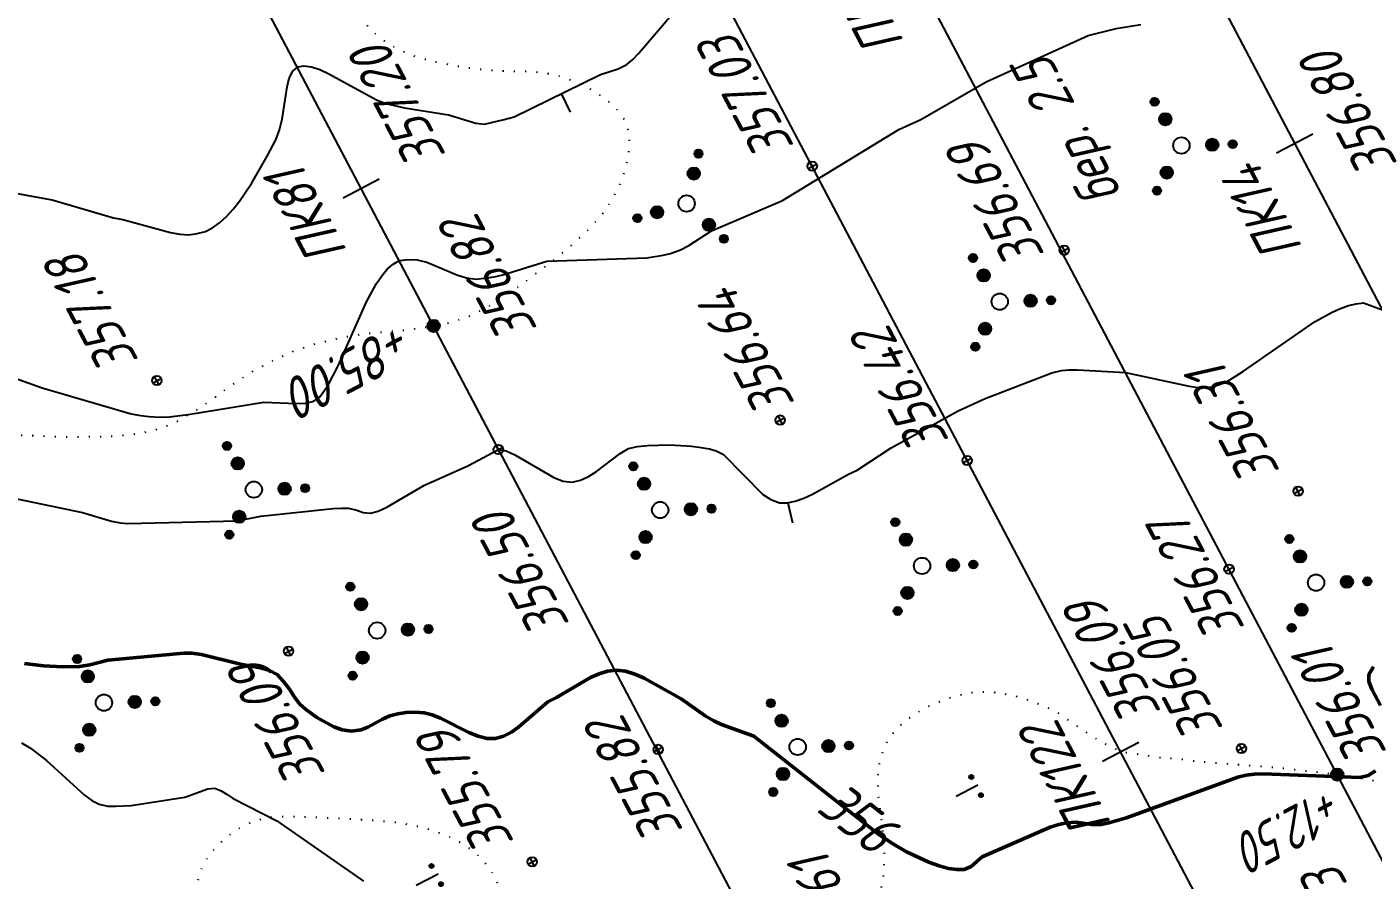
# Model space of a CAD drawing. Extents: x 1518325 to 1519424, y 2186901 to 2188655.
# Drawn here: x 1519144.7 to 1519275.9, y 2187022.8 to 2187105.9 of the extents above; entities that cross this region are included whole.
import ezdxf
from ezdxf.enums import TextEntityAlignment as Align

# ---------------------------------------------------------------- set-up
doc = ezdxf.new("R2010")
doc.units = 0
doc.linetypes.add('ИИDot', pattern=[1, 0, -1])
for name, color, linetype, lineweight in [('ИИ_КОНТУР_025', 7, 'ИИDot', 25), ('ИИ_ОТМЕТКА_025', 7, 'Continuous', 25), ('ИИ_ПИКЕТАЖ_025', 7, 'Continuous', 25), ('ИИ_РАЗМЕР_025', 7, 'Continuous', 25), ('ИИ_РЕЛЬЕФ_025', 34, 'Continuous', 25), ('ИИ_РЕЛЬЕФ_050', 34, 'Continuous', 50), ('ИИ_ТЕКСТ_025', 7, 'Continuous', 25), ('ИИ_ТРАССА_АД_025', 1, 'Continuous', 25), ('ИИ_ТРАССА_ЛЭП_025', 7, 'Continuous', 25), ('ИИ_ТРАССА_ТРУБ_025', 7, 'Continuous', 25), ('ИИ_УГОДЬЯ_025', 7, 'Continuous', 25)]:
    doc.layers.add(name, color=color, linetype=linetype, lineweight=lineweight)
doc.styles.add('VNIPISIMPLEXCUR', font='simplex.shx', dxfattribs={"width": 0.8, "oblique": 15})
doc.dimstyles.new('ИИ-2000-м-dm$2', dxfattribs={"dimscale": 2, "dimtxt": 2.5, "dimasz": 2.5, "dimexe": 1.25, "dimexo": 0, "dimgap": 1, "dimtad": 2, "dimtoh": 1, "dimzin": 1, "dimdsep": 46, "dimtxsty": 'VNIPISIMPLEXCUR', "dimcen": 2.5, "dimaunit": 1, "dimazin": 0, "dimtfac": 1, "dimtmove": 1, "dimatfit": 2, "dimfxl": 1, "dimarcsym": 0})

# ---------------------------------------------------------------- blocks, each defined once
blk = doc.blocks.new('ИИ053952')
at = {"linetype": 'Continuous', "lineweight": 25}
h = blk.add_hatch(color=0, dxfattribs=at)
edge = h.paths.add_edge_path()
edge.add_arc((-1.308630616908658, 2.130137532763825), 0.2, 0, 360)
h = blk.add_hatch(color=0, dxfattribs=at)
edge = h.paths.add_edge_path()
edge.add_arc((-0.7851783701452177, 1.278082519658284), 0.3, 0, 360)
h = blk.add_hatch(color=0, dxfattribs=at)
edge = h.paths.add_edge_path()
edge.add_arc((1.499441115229502, 0.04094315521868452), 0.3, 0, 360)
h = blk.add_hatch(color=0, dxfattribs=at)
edge = h.paths.add_edge_path()
edge.add_arc((2.49906852538254, 0.06823859203112193), 0.2, 0, 360)
h = blk.add_hatch(color=0, dxfattribs=at)
edge = h.paths.add_edge_path()
edge.add_arc((-0.7142627450842838, -1.319025674876968), 0.3, 0, 360)
h = blk.add_hatch(color=0, dxfattribs=at)
edge = h.paths.add_edge_path()
edge.add_arc((-1.190437908473882, -2.198376124794947), 0.2, 0, 360)
at = {"color": 0, "linetype": 'Continuous', "lineweight": 25}
for centre, radius in [((-1.308630616908658, 2.130137532763825), 0.2), ((-0.7851783701452177, 1.278082519658284), 0.3), ((0, 0), 0.4), ((1.499441115229502, 0.04094315521868452), 0.3), ((2.49906852538254, 0.06823859203112193), 0.2), ((-0.7142627450842838, -1.319025674876968), 0.3), ((-1.190437908473882, -2.198376124794947), 0.2)]:
    blk.add_circle(centre, radius, dxfattribs=at)
blk = doc.blocks.new('ИИ05407')
at = {"linetype": 'Continuous', "lineweight": 25}
h = blk.add_hatch(color=0, dxfattribs=at)
edge = h.paths.add_edge_path()
edge.add_arc((-0.4999999999999995, 0.1), 0.1, 0, 360)
h = blk.add_hatch(color=0, dxfattribs=at)
edge = h.paths.add_edge_path()
edge.add_arc((0.5000000000000007, 0.1), 0.1, 0, 360)
at = {"color": 0, "linetype": 'Continuous', "lineweight": 25}
blk.add_lwpolyline([(0, 0), (0, 1.2)], dxfattribs=at)
for centre in [(-0.4999999999999995, 0.1), (0.5000000000000007, 0.1)]:
    blk.add_circle(centre, 0.1, dxfattribs=at)
blk = doc.blocks.new('ИИ053296')
at = {"color": 0, "linetype": 'Continuous', "lineweight": 25}
blk.add_lwpolyline([(0, 0), (1, 0)], dxfattribs=at)
blk = doc.blocks.new('PICKET')
at = {"color": 0, "linetype": 'Continuous', "lineweight": 25}
for p, q in [((-0.2299999999999898, 0), (0.2299999999999898, 0)), ((0, 0.2299999999999898), (0, -0.2299999999999898))]:
    blk.add_line(p, q, dxfattribs=at)
blk.add_circle((0, 0), 0.23, dxfattribs=at)
at = {"color": 0, "linetype": 'Continuous', "style": 'VNIPISIMPLEXCUR', "oblique": 15, "width": 0.8}
blk.add_attdef('OTMETKA', (1.25, 0.3000000000000114), '', height=2, dxfattribs=at)
at = {"color": 8, "linetype": 'Continuous', "style": 'VNIPISIMPLEXCUR', "oblique": 15, "width": 0.8, "flags": 1}
blk.add_attdef('NOMER', (1.25, -2.699999999999989), '', height=2, dxfattribs=at)
blk = doc.blocks.new('ИИ15001')
at = {"color": 0, "linetype": 'Continuous', "lineweight": 25}
blk.add_lwpolyline([(0, 1), (0, -1)], dxfattribs=at)
at = {"color": 0, "linetype": 'Continuous', "lineweight": 25, "style": 'VNIPISIMPLEXCUR', "oblique": 15, "width": 0.8}
blk.add_attdef('STATIONING', text='', height=2, dxfattribs=at).set_placement((0, 2), align=Align.CENTER)
at = {"color": 7, "linetype": 'Continuous', "lineweight": 25, "style": 'VNIPISIMPLEXCUR', "oblique": 15, "width": 0.8}
blk.add_attdef('HEIGHT', text='', height=2, dxfattribs=at).set_placement((0, -2), align=Align.TOP_CENTER)
blk = doc.blocks.new('ИИ15002')
at = {"linetype": 'Continuous', "lineweight": 25}
h = blk.add_hatch(color=0, dxfattribs=at)
edge = h.paths.add_edge_path()
edge.add_arc((0, 0), 0.3, 0, 360)
at = {"color": 0, "linetype": 'Continuous', "lineweight": 25}
blk.add_circle((0, 0), 0.3, dxfattribs=at)
at = {"color": 0, "linetype": 'Continuous', "style": 'VNIPISIMPLEXCUR', "oblique": 15, "width": 0.8}
blk.add_attdef('STATIONING', (1, 1.3), '', height=2, rotation=90, dxfattribs=at)
at = {"color": 7, "linetype": 'Continuous', "style": 'VNIPISIMPLEXCUR', "oblique": 15, "width": 0.8}
blk.add_attdef('HEIGHT', text='', height=2, dxfattribs=at).set_placement((0, -1.3), align=Align.TOP_CENTER)
blk = doc.blocks.new('*D54')
at = {"layer": 'Defpoints', "color": 0, "transparency": 16777216}
for p in [(1518412.378345602, 2188627.84985161), (1518818.429, 2187967.478), (1518780.694913813, 2187955.898010924), (1518760.909000001, 2187937.208), (1519297.920252203, 2186946.833631685)]:
    blk.add_point(p, dxfattribs=at)
at = {"layer": 'ИИ_РАЗМЕР_025', "color": 0, "lineweight": -2, "transparency": 16777216}
for p, q in [((1518777.919100077, 2187969.121751804), (1518771.871054546, 2187980.602702125)), ((1518777.221166869, 2187957.498274665), (1518777.919100077, 2187969.121751804))]:
    blk.add_line(p, q, dxfattribs=at)
blk.add_arc((1518772.882083155, 2187943.508855825), 14.64689342305691, 43.45192064681653, 102.0835422782401, dxfattribs=at)
at = {"layer": 'ИИ_РАЗМЕР_025', "color": 0, "transparency": 16777216}
for points in [[(1518770.043202407, 2187957.204490771), (1518769.588670106, 2187958.45795723), (1518766.055536878, 2187956.467627097)], [(1518784.05706245, 2187953.970310796), (1518782.972979496, 2187953.194075054), (1518785.843728198, 2187950.329944063)]]:
    blk.add_solid(points, dxfattribs=at)
at = {"layer": 'ИИ_РАЗМЕР_025', "color": 0, "transparency": 16777216, "insert": (1518770.55297525, 2187973.705121331), "char_height": 4, "attachment_point": 5, "rotation": 117.77979618591837, "style": 'VNIPISIMPLEXCUR'}
blk.add_mtext("90°1'", dxfattribs=at)
blk = doc.blocks.new('*D55')
at = {"layer": 'Defpoints', "color": 0, "transparency": 16777216}
for p in [(1518412.378345601, 2188627.84985161), (1518814.129, 2187903.057999999), (1518791.071578992, 2187895.121656461), (1518786.558999999, 2187888.527999999), (1519297.920252202, 2186946.833631685)]:
    blk.add_point(p, dxfattribs=at)
at = {"layer": 'ИИ_РАЗМЕР_025', "color": 0, "lineweight": -2, "transparency": 16777216}
for p, q in [((1518788.097156689, 2187902.131019776), (1518782.049111157, 2187913.611970097)), ((1518791.400111704, 2187897.040803789), (1518788.097156689, 2187902.131019776))]:
    blk.add_line(p, q, dxfattribs=at)
blk.add_arc((1518798.523676931, 2187894.833649467), 7.457661278217329, 148.8918561533847, 176.6781627226859, dxfattribs=at)
at = {"layer": 'ИИ_РАЗМЕР_025', "color": 0, "transparency": 16777216}
for points in [[(1518791.680959122, 2187899.17158354), (1518792.595990167, 2187898.201791829), (1518795.04784978, 2187901.43178082)], [(1518791.730072386, 2187895.407052131), (1518790.427019576, 2187895.124508056), (1518791.926178207, 2187891.356621667)]]:
    blk.add_solid(points, dxfattribs=at)
at = {"layer": 'ИИ_РАЗМЕР_025', "color": 0, "transparency": 16777216, "insert": (1518780.731031861, 2187906.714389302), "char_height": 4, "attachment_point": 5, "rotation": 117.77979618591837, "style": 'VNIPISIMPLEXCUR'}
blk.add_mtext("90°1'", dxfattribs=at)

msp = doc.modelspace()

# ---------------------------------------------------------------- linework, layer by layer
at = {"layer": 'ИИ_КОНТУР_025', "flags": 128}
for points in [[(1519119.425933722, 2187071.322798182), (1519134.678637108, 2187067.544100673), (1519137.816357485, 2187066.920002053), (1519140.996288312, 2187066.455971587), (1519144.218429588, 2187066.152009276), (1519148.917659732, 2187065.970119833), (1519152.806076341, 2187066.037570218), (1519154.918301233, 2187066.217437911), (1519156.700489977, 2187066.529208885), (1519157.582583823, 2187066.785521265), (1519158.476679361, 2187067.116779128), (1519159.382776592, 2187067.522982476), (1519161.23097613, 2187068.560225622), (1519163.127182439, 2187069.897250703), (1519165.053392129, 2187071.294232537), (1519166.991601815, 2187072.511345945), (1519168.941811496, 2187073.548590926), (1519170.904021173, 2187074.405967479), (1519172.986243531, 2187075.101462008), (1519175.296491257, 2187075.653060914), (1519177.83476435, 2187076.060764199), (1519181.999213733, 2187076.44298534), (1519184.543487673, 2187076.814713618), (1519185.689610691, 2187077.068028418), (1519186.751724407, 2187077.366310323), (1519187.729828822, 2187077.709559336), (1519188.623923936, 2187078.097775455), (1519190.217738216, 2187079.008933701), (1519192.756691295, 2187080.710557634), (1519195.577295888, 2187082.813729879), (1519197.557250323, 2187084.409618425), (1519199.26393139, 2187085.978812126), (1519200.640417398, 2187087.492002302), (1519201.686708349, 2187088.949188954), (1519202.420768166, 2187090.35364598), (1519202.9503804, 2187091.725016778), (1519203.293508975, 2187093.066575246), (1519203.45015389, 2187094.378321386), (1519203.458544976, 2187095.023014833), (1519203.392342811, 2187095.655596952), (1519203.223575057, 2187096.271409499), (1519202.952241715, 2187096.870452472), (1519202.578342785, 2187097.452725873), (1519202.101878266, 2187098.018229702), (1519201.52284816, 2187098.566963959), (1519200.841252466, 2187099.098928642), (1519200.057091184, 2187099.614123753), (1519199.211390464, 2187100.088326821), (1519198.345176456, 2187100.497315372), (1519197.458449161, 2187100.841089408), (1519196.551208579, 2187101.11964893), (1519195.623454709, 2187101.332993936), (1519194.675187552, 2187101.481124427), (1519193.706407108, 2187101.564040402), (1519190.680715894, 2187101.622734273), (1519188.569724948, 2187101.805334696), (1519186.384140539, 2187102.12954313), (1519184.123962665, 2187102.595359576), (1519183.013454343, 2187102.894413927), (1519181.979403981, 2187103.254956526), (1519181.021811581, 2187103.676987376), (1519180.140677141, 2187104.160506474), (1519179.336000662, 2187104.705513822), (1519178.607782143, 2187105.31200942), (1519177.956021585, 2187105.979993267), (1519177.380718988, 2187106.709465363), (1519176.853366725, 2187107.668867459), (1519176.345457171, 2187109.026641303), (1519175.856990323, 2187110.782786896), (1519175.387966184, 2187112.937304238), (1519174.938384753, 2187115.490193329), (1519174.508246029, 2187118.441454169), (1519174.097550014, 2187121.791086758), (1519173.339999999, 2187125.510099999), (1519173.377236089, 2187129.318236422), (1519173.153118146, 2187132.761291977), (1519173.033942875, 2187135.868257761), (1519173.019710278, 2187138.639133773), (1519173.110420355, 2187141.073920015), (1519173.306073105, 2187143.172616485), (1519173.606668528, 2187144.935223184), (1519174.012206625, 2187146.36174011), (1519175.882410115, 2187151.204951496), (1519177.828945116, 2187155.666809318), (1519179.489224221, 2187158.934548182), (1519181.493010401, 2187162.330993213), (1519184.498690944, 2187166.983525615), (1519185.729589176, 2187169.204919513), (1519186.712399812, 2187171.33097502), (1519187.447122854, 2187173.361692136), (1519187.704753161, 2187174.391351563), (1519187.866964835, 2187175.497281922), (1519187.933757878, 2187176.679483215), (1519187.905132288, 2187177.93795544), (1519187.781088066, 2187179.272698598), (1519187.561625212, 2187180.683712689), (1519187.246743727, 2187182.170997712), (1519186.373663456, 2187185.319560836), (1519184.928074364, 2187189.874371276), (1519183.396612321, 2187194.128865127), (1519182.867042097, 2187195.480292724), (1519182.436693543, 2187196.816529856), (1519182.214329771, 2187198.155754569), (1519182.199950781, 2187199.497966863), (1519182.393556573, 2187200.843166739), (1519182.795147147, 2187202.191354196), (1519183.404722502, 2187203.542529234), (1519184.222282639, 2187204.896691854), (1519185.247827559, 2187206.253842054), (1519186.41236238, 2187207.542341553), (1519187.646892222, 2187208.690552068), (1519188.951417085, 2187209.698473598), (1519190.325936971, 2187210.566106144), (1519191.770451877, 2187211.293449705), (1519193.284961804, 2187211.880504283), (1519194.869466753, 2187212.327269875), (1519196.523966723, 2187212.633746485), (1519201.212322614, 2187213.190815162), (1519205.140405402, 2187213.444028497), (1519210.282816202, 2187213.45669026), (1519213.038809858, 2187213.697243576), (1519214.770544945, 2187213.984219075), (1519215.583615693, 2187214.20156061), (1519216.333330454, 2187214.51596707), (1519217.01968923, 2187214.927438454), (1519217.642692021, 2187215.435974761), (1519218.202338825, 2187216.041575992), (1519218.698629644, 2187216.744242148), (1519219.131564476, 2187217.543973227), (1519219.501143323, 2187218.44076923), (1519219.788359049, 2187219.415639118), (1519219.974204518, 2187220.44959185), (1519220.058679732, 2187221.54262743), (1519220.04178469, 2187222.694745854), (1519219.923519391, 2187223.905947124), (1519219.703883836, 2187225.176231239), (1519219.382878024, 2187226.5055982), (1519218.960501957, 2187227.894048007), (1519217.9299052, 2187230.662507424), (1519216.730359715, 2187233.295920755), (1519215.361865499, 2187235.794288002), (1519213.824422554, 2187238.157609164), (1519212.928988898, 2187239.240094818), (1519211.864605239, 2187240.19175366), (1519210.631271578, 2187241.01258569), (1519209.228987913, 2187241.702590907), (1519207.657754247, 2187242.261769314), (1519205.917570577, 2187242.690120907), (1519204.008436905, 2187242.987645688), (1519201.93035323, 2187243.154343659), (1519195.727781046, 2187243.515170741), (1519190.095416554, 2187243.98994461), (1519186.657288943, 2187244.369764293), (1519184.974127103, 2187244.62086735), (1519183.236056375, 2187244.969035331), (1519181.443076757, 2187245.414268235), (1519179.595188252, 2187245.956566064), (1519177.692390857, 2187246.595928817), (1519175.734684573, 2187247.332356493), (1519173.722069401, 2187248.165849093), (1519171.65454534, 2187249.096406617), (1519169.616587603, 2187250.083936983), (1519167.692671406, 2187251.088348111), (1519165.882796746, 2187252.109639998), (1519164.186963624, 2187253.147812646), (1519162.60517204, 2187254.202866055), (1519161.137421995, 2187255.274800224), (1519159.783713488, 2187256.363615154), (1519158.544046519, 2187257.469310844), (1519157.420532545, 2187258.583446915), (1519156.41528302, 2187259.697582986), (1519155.528297947, 2187260.811719057), (1519154.759577323, 2187261.925855128), (1519154.109121149, 2187263.039991199), (1519153.576929425, 2187264.15412727), (1519153.163002152, 2187265.268263341), (1519152.580123816, 2187267.481764817), (1519152.19153847, 2187268.551588891), (1519151.701583293, 2187269.591871635), (1519151.110258283, 2187270.602613046), (1519150.417563442, 2187271.583813128), (1519149.623498769, 2187272.535471878), (1519148.728064264, 2187273.457589297), (1519145.721956045, 2187276.125377054), (1519143.88400141, 2187277.939790373), (1519142.217396022, 2187279.793405341), (1519140.722139882, 2187281.686221957), (1519140.0662163, 2187282.708019126), (1519139.508027074, 2187283.860993188), (1519139.047572203, 2187285.145144145), (1519138.684851687, 2187286.560471998), (1519138.419865525, 2187288.106976744), (1519138.252613719, 2187289.784658386), (1519138.183096267, 2187291.593516922), (1519138.21131317, 2187293.533552352), (1519138.352756837, 2187295.501625279), (1519138.622919676, 2187297.394596305), (1519139.021801689, 2187299.212465428), (1519139.549402873, 2187300.95523265), (1519140.20572323, 2187302.622897968), (1519140.99076276, 2187304.215461386), (1519141.904521462, 2187305.732922901), (1519142.946999337, 2187307.175282515), (1519149.229051757, 2187314.995136521), (1519150.554640473, 2187316.493350903), (1519151.300634727, 2187317.128504015), (1519152.125154692, 2187317.688933102), (1519153.028200367, 2187318.174638165), (1519154.009771754, 2187318.585619202), (1519155.069868852, 2187318.921876214), (1519156.208491661, 2187319.1834092), (1519157.425640181, 2187319.370218163), (1519159.916027013, 2187319.571971177), (1519162.361542011, 2187319.579442424), (1519164.762185174, 2187319.392631902), (1519167.117956502, 2187319.011539613), (1519169.436334352, 2187318.63044769), (1519169.897498902, 2187318.592802383)], [(1519150.175164198, 2187003.601668041), (1519150.954281082, 2187003.583695504), (1519151.941456386, 2187003.773184426), (1519156.327020025, 2187005.135131521), (1519158.877082121, 2187005.830484098), (1519159.66275856, 2187006.109639811), (1519160.340065502, 2187006.513992488), (1519160.909002947, 2187007.043542129), (1519161.369570894, 2187007.698288732), (1519161.721769345, 2187008.478232299), (1519161.965598298, 2187009.383372829), (1519162.101057755, 2187010.413710323), (1519162.128147714, 2187011.569244779), (1519161.970668566, 2187015.040925444), (1519161.660799858, 2187018.147169808), (1519161.259499002, 2187020.894744911), (1519161.254420799, 2187021.747440653), (1519161.354325245, 2187022.573066443), (1519161.559212339, 2187023.371622281), (1519161.869082081, 2187024.143108166), (1519162.283934472, 2187024.887524099), (1519162.803769512, 2187025.604870079), (1519163.4285872, 2187026.295146107), (1519164.119442226, 2187026.929590843), (1519164.837389282, 2187027.479442948), (1519165.582428368, 2187027.94470242), (1519166.354559482, 2187028.325369263), (1519167.153782626, 2187028.621443472), (1519167.980097799, 2187028.832925051), (1519168.833505001, 2187028.959813999), (1519170.645301364, 2187028.995342826), (1519175.115527594, 2187028.832923112), (1519179.250486857, 2187028.568991075), (1519180.6982308, 2187028.425182438), (1519182.061311805, 2187028.210316146), (1519183.339729874, 2187027.924392198), (1519184.533485007, 2187027.567410595), (1519185.642577203, 2187027.139371336), (1519186.667006462, 2187026.640274423), (1519187.606772786, 2187026.070119854), (1519188.461876173, 2187025.42890763), (1519189.211996911, 2187024.711562098), (1519189.836815289, 2187023.913007603), (1519190.336331306, 2187023.033244146), (1519190.710544963, 2187022.072271727), (1519190.95945626, 2187021.030090346), (1519191.083065196, 2187019.906700003), (1519191.081371772, 2187018.702100699), (1519190.553068576, 2187013.665454562), (1519190.471789727, 2187011.418674174), (1519190.539518421, 2187009.374916341), (1519190.629260595, 2187008.429170882), (1519190.796893043, 2187007.556175063), (1519191.083054155, 2187006.777922883), (1519191.48774393, 2187006.094414343), (1519192.010962367, 2187005.505649443), (1519192.652709468, 2187005.011628183), (1519193.412985232, 2187004.612350563), (1519194.291789659, 2187004.307816582), (1519195.289122749, 2187004.098026241), (1519196.374505969, 2187003.969444863), (1519197.517460787, 2187003.908537768), (1519198.717987202, 2187003.915304958), (1519199.976085214, 2187003.989746432), (1519202.66499603, 2187004.341652232), (1519205.584193235, 2187004.964255169), (1519207.070884556, 2187005.399061916), (1519208.496618122, 2187005.94553065), (1519209.861393932, 2187006.60366137), (1519211.165211986, 2187007.373454078), (1519212.408072284, 2187008.254908772), (1519213.589974827, 2187009.248025455), (1519214.710919613, 2187010.352804123), (1519216.790255285, 2187012.778918096), (1519217.789284905, 2187013.863394748), (1519218.767995503, 2187014.822674736), (1519219.726387079, 2187015.656758059), (1519220.664459633, 2187016.365644716), (1519221.582213165, 2187016.949334709), (1519222.479647675, 2187017.407828036), (1519224.18477383, 2187018.035508865), (1519224.934893878, 2187018.377264701), (1519225.607123308, 2187018.766392208), (1519226.201462117, 2187019.202891386), (1519226.717910308, 2187019.686762235), (1519227.15646788, 2187020.218004754), (1519227.517134832, 2187020.796618944), (1519227.799911165, 2187021.422604805), (1519228.01495639, 2187022.116264652), (1519228.172430018, 2187022.897900799), (1519228.272332048, 2187023.767513247), (1519228.299421317, 2187025.770667047), (1519228.096224197, 2187028.125726051), (1519227.740631652, 2187030.743022122), (1519227.671205395, 2187031.95946427), (1519227.699989469, 2187033.084546448), (1519227.826983873, 2187034.118268655), (1519228.052188609, 2187035.060630891), (1519228.375603676, 2187035.911633159), (1519228.797229074, 2187036.671275455), (1519229.317064804, 2187037.33955778), (1519229.918177656, 2187037.940165971), (1519230.583634423, 2187038.496785862), (1519231.313435104, 2187039.009417453), (1519232.1075797, 2187039.478060745), (1519232.96606821, 2187039.902715737), (1519233.888900635, 2187040.283382429), (1519234.876076975, 2187040.620060822), (1519235.927597228, 2187040.912750915), (1519237.043461397, 2187041.109005385), (1519238.223669479, 2187041.156376906), (1519239.468221477, 2187041.05486548), (1519240.777117389, 2187040.804471105), (1519242.150357215, 2187040.405193784), (1519243.587940956, 2187039.857033514), (1519245.089868612, 2187039.159990297), (1519247.483266733, 2187037.490320756), (1519249.440554864, 2187036.257788633), (1519251.312783433, 2187035.308169578), (1519253.573304013, 2187034.995207968), (1519255.304852637, 2187034.717772987), (1519256.978298555, 2187034.619055911), (1519258.840893853, 2187034.358509634), (1519266.362395417, 2187033.783275831), (1519271.67587762, 2187033.184359177), (1519275.048873905, 2187032.683571324), (1519276.693040579, 2187032.335050087), (1519278.320274391, 2187031.830878267), (1519279.930575338, 2187031.17105586), (1519281.523943423, 2187030.355582869), (1519283.100378644, 2187029.384459293), (1519284.659881002, 2187028.257685131), (1519286.202450497, 2187026.975260385), (1519289.202925515, 2187024.122795706), (1519290.593100275, 2187022.911428913), (1519291.898611408, 2187021.903084674), (1519293.119458915, 2187021.097762989), (1519294.255642795, 2187020.495463859), (1519295.307163049, 2187020.096187283), (1519296.274019677, 2187019.899933261), (1519297.156212678, 2187019.906701794), (1519297.970674915, 2187020.080963755), (1519298.734339253, 2187020.387190017), (1519299.447205691, 2187020.825380582), (1519300.109274229, 2187021.395535449), (1519300.720544867, 2187022.097654619), (1519301.281017605, 2187022.931738091), (1519301.790692444, 2187023.897785864), (1519302.725378839, 2187026.141181836), (1519303.285851232, 2187027.24934507), (1519303.930986562, 2187028.320287641), (1519304.660784828, 2187029.354009551), (1519305.47524603, 2187030.350510797), (1519306.37437017, 2187031.309791381), (1519307.358157245, 2187032.231851303), (1519308.426607257, 2187033.116690561), (1519309.545855169, 2187033.949082497), (1519310.682035944, 2187034.713800446), (1519311.835149582, 2187035.410844409), (1519313.005196084, 2187036.040214387), (1519314.192175449, 2187036.601910379), (1519315.396087677, 2187037.095932385), (1519316.616932769, 2187037.522280406), (1519317.784331724, 2187037.860560541)]]:
    msp.add_lwpolyline(points, dxfattribs=at)
at = {"layer": 'ИИ_РЕЛЬЕФ_025'}
for points, elevation in [([(1519142.363999999, 2187089.959333332), (1519147.19698916, 2187089.083605244), (1519153.160488336, 2187087.32066719), (1519154.068078021, 2187087.147058857), (1519158.725536526, 2187085.88088957), (1519159.625158872, 2187085.73382308), (1519160.495567642, 2187085.684076674), (1519161.321025134, 2187085.784077849), (1519162.116875102, 2187085.982711486), (1519162.818468758, 2187086.343362114), (1519163.504076191, 2187086.838891293), (1519164.171383227, 2187087.449800586), (1519164.818075689, 2187088.156591561), (1519165.441839404, 2187088.939765779), (1519166.611323892, 2187090.657270207), (1519168.135730649, 2187093.318940296), (1519168.971789799, 2187094.922847575), (1519169.35270736, 2187095.884317975), (1519169.604915714, 2187096.936720623), (1519170.07397524, 2187100.079539344), (1519170.296036472, 2187100.935688276), (1519170.631733348, 2187101.602778103), (1519171.129534842, 2187102.024810555), (1519171.728840853, 2187102.149769399), (1519172.447238298, 2187102.05152833), (1519173.261553669, 2187101.773754571), (1519174.148613454, 2187101.36011534), (1519178.864005724, 2187098.782289825), (1519179.700888271, 2187098.470469393), (1519181.508525802, 2187098.035823689), (1519185.817869135, 2187097.365234696), (1519188.462955005, 2187096.55902717), (1519189.31329862, 2187096.457829718), (1519191.242000452, 2187096.900363406), (1519192.195284615, 2187097.18076923), (1519200.62937826, 2187101.291913043), (1519202.350453987, 2187101.844585553), (1519203.185314132, 2187102.268028586), (1519203.769425607, 2187102.739652367), (1519204.334204568, 2187103.322031463), (1519209.691107735, 2187109.63652863)], 357.4999999999999), ([(1519120.991792296, 2187079.754692177), (1519146.218299999, 2187070.749156603), (1519154.896492047, 2187068.215868225), (1519155.789718434, 2187068.05457096), (1519156.649211664, 2187067.950358826), (1519157.653090741, 2187067.907399584), (1519158.610817126, 2187067.942542503), (1519160.438160211, 2187068.161932463), (1519167.819904255, 2187069.349361701), (1519170.975666156, 2187069.22470369), (1519171.921968953, 2187069.26863042), (1519172.68344054, 2187069.462146104), (1519173.264332335, 2187069.897207104), (1519174.096195956, 2187071.034342354), (1519175.054974516, 2187072.914255774), (1519177.807592512, 2187079.137478003), (1519178.786990688, 2187080.920144429), (1519179.305686108, 2187081.674724056), (1519179.84886732, 2187082.313822877), (1519180.420400502, 2187082.81920708), (1519181.024151831, 2187083.172642854), (1519181.886280149, 2187083.276599122), (1519182.773042003, 2187083.242759585), (1519183.699869272, 2187083.011314765), (1519186.612980406, 2187081.769294438), (1519187.574243139, 2187081.470563873), (1519188.50828712, 2187081.356410714), (1519190.250537717, 2187081.575714676), (1519191.115698182, 2187081.755714648), (1519195.404979974, 2187083.086430142), (1519205.136438549, 2187083.442016317), (1519206.738981786, 2187083.678833339), (1519207.435219148, 2187083.84787234), (1519208.414657849, 2187084.206225499), (1519209.237218259, 2187084.640199935), (1519211.435965277, 2187086.071759721), (1519218.358962499, 2187089.003749999), (1519229.707939999, 2187095.942059999), (1519231.832399999, 2187096.900074999), (1519238.218292165, 2187100.57568376), (1519248.149899999, 2187105.09153846), (1519250.87107647, 2187105.76117647), (1519253.283649999, 2187106.171287499)], 356.9999999999999), ([(1519135.918591671, 2187061.566965565), (1519150.137433333, 2187058.621035062), (1519152.965223618, 2187057.776271513), (1519153.813057894, 2187057.603157894), (1519154.546465652, 2187057.553488689), (1519165.223531628, 2187057.792608695), (1519167.5206281, 2187058.261600528), (1519174.571335864, 2187058.998107154), (1519175.382505741, 2187059.033034703), (1519176.071129312, 2187059.024032451), (1519176.885063811, 2187058.847471116), (1519177.503608528, 2187058.600867406), (1519178.219930768, 2187058.543076923), (1519178.964252442, 2187058.750823936), (1519179.80165195, 2187059.138308847), (1519183.461509431, 2187061.287374811), (1519187.707608775, 2187063.174264968), (1519190.670426071, 2187064.737555359), (1519191.419644338, 2187064.609349932), (1519192.263581101, 2187064.242735663), (1519196.065170596, 2187062.009269326), (1519196.991692952, 2187061.663420216), (1519197.85653105, 2187061.564286011), (1519198.673012027, 2187061.772027623), (1519199.470138592, 2187062.117544509), (1519200.246113724, 2187062.611867453), (1519202.550456411, 2187064.353418634), (1519203.338413026, 2187064.850076353), (1519204.225211285, 2187065.030950519), (1519205.220479706, 2187065.146888393), (1519207.3784209, 2187065.207288648), (1519209.496224349, 2187065.07794387), (1519210.441320589, 2187064.956700458), (1519211.257877796, 2187064.805520822), (1519211.906394439, 2187064.630238308), (1519212.597906434, 2187064.257903795), (1519216.437580666, 2187060.372259051), (1519217.233400628, 2187059.869066304), (1519218.083906666, 2187059.555999999), (1519218.819394589, 2187059.548799444), (1519219.603736392, 2187059.711448607), (1519220.427161301, 2187060.009977545), (1519221.279898538, 2187060.410416312), (1519224.788555245, 2187062.351870813), (1519225.641292482, 2187062.752309579), (1519228.948639896, 2187064.92791406), (1519235.485520652, 2187068.516984773), (1519238.100062548, 2187069.715452215), (1519244.614828725, 2187072.221296725), (1519245.544662929, 2187072.443405418), (1519246.280786449, 2187072.507503897), (1519247.112179836, 2187072.515130412), (1519251.788800583, 2187072.245234085), (1519258.004446351, 2187070.914335092), (1519258.858962915, 2187070.801453488), (1519259.57870707, 2187070.769494949), (1519260.370308022, 2187070.879957248), (1519261.59815, 2187071.314255), (1519263.29927909, 2187072.379349866), (1519270.276618944, 2187077.215968753), (1519271.934542164, 2187078.137003766), (1519272.732719589, 2187078.494878627), (1519273.506053638, 2187078.76991907), (1519274.251303871, 2187078.951320609), (1519274.965229845, 2187079.028278753), (1519276.746020467, 2187078.403272647)], 356.4999999999999), ([(1519144.193467177, 2187036.17137527), (1519145.079331981, 2187035.645026886), (1519146.621105114, 2187034.434425997), (1519150.34057044, 2187031.060136509), (1519151.058984278, 2187030.552645041), (1519151.754042158, 2187030.198572802), (1519152.565007335, 2187030.004423754), (1519153.348376707, 2187029.991544388), (1519154.898557968, 2187030.074547465), (1519160.104107242, 2187030.863974454), (1519162.373352022, 2187031.697694919), (1519163.049332366, 2187031.756127213), (1519163.662516573, 2187031.491961279), (1519164.245757375, 2187031.146091501), (1519164.812424999, 2187030.754999999), (1519169.069999999, 2187028.557318181), (1519177.521851922, 2187022.701542307)], 355.4999999999999)]:
    msp.add_lwpolyline(points, dxfattribs=dict(at, elevation=elevation))
at = {"layer": 'ИИ_РЕЛЬЕФ_050', "elevation": 355.9999999999999}
for points in [[(1519144.48369803, 2187043.888736076), (1519146.332006314, 2187043.66906032), (1519148.212181748, 2187043.579113975), (1519149.836500892, 2187043.61533483), (1519150.845845279, 2187043.761396028), (1519152.598514285, 2187044.215714285), (1519160.022072854, 2187044.905096204), (1519160.812193665, 2187044.893181818), (1519161.737064362, 2187044.761703969), (1519165.550138593, 2187043.840048793), (1519167.474187325, 2187043.481019572), (1519168.358674376, 2187043.222195175), (1519169.122547825, 2187042.839999999), (1519169.740562549, 2187042.157332087), (1519170.311753551, 2187041.405452399), (1519170.804376431, 2187040.615843918), (1519171.311581811, 2187039.947739693), (1519171.870315197, 2187039.45411408), (1519172.986324219, 2187038.644434135), (1519174.646985311, 2187037.73060098), (1519175.450735818, 2187037.424011602), (1519176.364256851, 2187037.315135535), (1519177.29353096, 2187037.432959909), (1519177.954432887, 2187037.689807993), (1519179.377044923, 2187038.461118691), (1519180.110152629, 2187038.78959452), (1519180.886763638, 2187038.982820865), (1519181.67877825, 2187039.114353621), (1519182.519927893, 2187039.159608197), (1519183.443943999, 2187039.093999999), (1519184.204402428, 2187038.90221228), (1519185.041284191, 2187038.555821972), (1519187.781993631, 2187037.186864241), (1519188.696092875, 2187036.819892311), (1519189.572377527, 2187036.597232162), (1519190.387999999, 2187036.578666666), (1519191.180765356, 2187036.800720338), (1519191.937040734, 2187037.191557544), (1519192.663459824, 2187037.720494309), (1519195.497875029, 2187040.165858151), (1519196.329640638, 2187040.592226716), (1519199.66127484, 2187042.532830595), (1519200.491897507, 2187042.900416754), (1519201.320234292, 2187043.150438104), (1519202.145599429, 2187043.247625201), (1519203.0594048, 2187043.149654794), (1519203.969656695, 2187042.868926213), (1519204.877324243, 2187042.455282595), (1519208.501533571, 2187040.468420533), (1519210.839278212, 2187038.799687723), (1519211.670188612, 2187038.311176893), (1519212.409061883, 2187037.965312792), (1519215.555800036, 2187036.832594647), (1519227.75631649, 2187027.23965052), (1519229.166768605, 2187026.299542458), (1519230.451952499, 2187025.555749999), (1519232.620551476, 2187024.545868584), (1519233.616734066, 2187024.184873496), (1519234.532986064, 2187023.937438278), (1519235.353417977, 2187023.816760023), (1519236.062140312, 2187023.83603582), (1519236.744686264, 2187024.116433986), (1519237.812635821, 2187025.070309297), (1519244.460690679, 2187027.94155268), (1519245.293011039, 2187028.207759941), (1519246.051955299, 2187028.383985722), (1519246.961808436, 2187028.431546514), (1519248.51325971, 2187028.197705653), (1519249.426014337, 2187028.220674085), (1519250.178261035, 2187028.363853332), (1519251.887305704, 2187028.859032197), (1519262.749170569, 2187032.824671553), (1519263.53390577, 2187033.021515044), (1519264.356384772, 2187033.116516412), (1519265.194999963, 2187033.141384012), (1519274.612926087, 2187032.782489617), (1519275.425204649, 2187032.997215483), (1519276.151729707, 2187033.450011076)], [(1519276.648903487, 2187039.805904929), (1519275.780227684, 2187041.399020627), (1519275.514890785, 2187042.146109464), (1519275.512444333, 2187042.816246502), (1519275.961077122, 2187043.585505301)]]:
    msp.add_lwpolyline(points, dxfattribs=at)
at = {"layer": 'ИИ_ТРАССА_АД_025'}
msp.add_lwpolyline([(1519313.519091005, 2186955.050938152), (1518814.129, 2187903.057999999)], dxfattribs=at)
at = {"layer": 'ИИ_ТРАССА_ЛЭП_025'}
msp.add_lwpolyline([(1518870.355594306, 2187842.806591254), (1518873.307579348, 2187844.361631546), (1519335.638563701, 2186966.703246912)], dxfattribs=at)
at = {"layer": 'ИИ_ТРАССА_ТРУБ_025', "color": 4}
for points in [[(1519297.920252202, 2186946.833631685), (1518412.378345601, 2188627.84985161)], [(1519262.62235847, 2186928.239067431), (1519146.399999999, 2187148.849999999), (1519007.219999999, 2187413.009999999), (1518888.909999999, 2187637.56), (1518808.079999999, 2187790.989999999), (1518721.149999999, 2187956.059999999), (1518609.659999999, 2188167.6), (1518524.740199118, 2188328.80902356)]]:
    msp.add_lwpolyline(points, dxfattribs=at)

# ---------------------------------------------------------------- block references
at = {"layer": 'ИИ_ОТМЕТКА_025', "xscale": 2, "yscale": 2, "zscale": 2, "rotation": 117.7797222222222}
for p, values in [((1519221.264581875, 2187092.34839977, 357.0299999999999), {'OTMETKA': '357.03'}), ((1519157.39140192, 2187071.465020299, 357.1799999999999), {'OTMETKA': '357.18'}), ((1519236.363810365, 2187063.685670418, 356.42), {'OTMETKA': '356.42'}), ((1519268.609999999, 2187060.680099999, 356.3099999999999), {'OTMETKA': '356.31'}), ((1519263.086767039, 2187035.615454359, 356.05), {'OTMETKA': '356.05'}), ((1519193.969899999, 2187024.569999999, 355.79), {'OTMETKA': '355.79'})]:
    msp.add_blockref('PICKET', p, dxfattribs=at).add_auto_attribs(values)
at = {"layer": 'ИИ_ОТМЕТКА_025'}
ref = msp.add_blockref('PICKET', (1519245.819899999, 2187084.16, 356.6899999999999), dxfattribs=dict(at, xscale=1.999999999999999, yscale=1.999999999999999, zscale=1.999999999999999, rotation=117.7791666666666))
ref.add_attrib('OTMETKA', '356.69', (1519243.978398611, 2187083.728588694, 356.6899999999999), dxfattribs={"layer": '0', "color": 0, "linetype": 'Continuous', "height": 3.999999999999999, "rotation": 117.7791666601853, "style": 'VNIPISIMPLEXCUR', "oblique": 15, "width": 0.8})
ref = msp.add_blockref('PICKET', (1519218.139999999, 2187067.619999999, 356.6399999999999), dxfattribs=dict(at, xscale=2, yscale=2, zscale=2, rotation=117.7797222222222))
ref.add_attrib('OTMETKA', '356.64', (1519219.640508099, 2187069.236740024, 356.6399999999999), dxfattribs={"layer": '0', "color": 0, "linetype": 'Continuous', "height": 4, "rotation": 117.7797222245429, "style": 'VNIPISIMPLEXCUR', "oblique": 15, "width": 0.8})
ref = msp.add_blockref('PICKET', (1519190.669280976, 2187064.739702829, 356.4999999999999), dxfattribs=dict(at, xscale=2, yscale=2, zscale=2, rotation=117.7797222222222))
ref.add_attrib('OTMETKA', '356.50', (1519197.687011896, 2187047.738557593, 356.4999999999999), dxfattribs={"layer": '0', "color": 0, "linetype": 'Continuous', "height": 3.999999999999997, "rotation": 117.7797222245429, "style": 'VNIPISIMPLEXCUR', "oblique": 14.99999999999995, "width": 0.8000000000000008})
ref = msp.add_blockref('PICKET', (1519261.878321818, 2187053.082146122, 356.2699999999999), dxfattribs=dict(at, xscale=2, yscale=2, zscale=2, rotation=117.7792673703056))
ref.add_attrib('OTMETKA', '356.27', (1519263.49421979, 2187047.354860206, 356.2699999999999), dxfattribs={"layer": '0', "color": 0, "linetype": 'Continuous', "height": 4, "rotation": 117.7792673878935, "style": 'VNIPISIMPLEXCUR', "oblique": 14.99999999999995, "width": 0.8})
ref = msp.add_blockref('PICKET', (1519170.229899999, 2187045.089999999, 356.0899999999999), dxfattribs=dict(at, xscale=2, yscale=2, zscale=2, rotation=117.7797222222222))
ref.add_attrib('OTMETKA', '356.09', (1519173.903147309, 2187033.162679448, 356.0899999999999), dxfattribs={"layer": '0', "color": 0, "linetype": 'Continuous', "height": 4, "rotation": 117.7797222245429, "style": 'VNIPISIMPLEXCUR', "oblique": 15, "width": 0.8})
ref = msp.add_blockref('PICKET', (1519206.243714354, 2187035.531961489, 355.8199999999999), dxfattribs=dict(at, xscale=2, yscale=2, zscale=2, rotation=117.7797222222222))
ref.add_attrib('OTMETKA', '355.82', (1519208.759271076, 2187027.631065456, 355.8199999999999), dxfattribs={"layer": '0', "color": 0, "linetype": 'Continuous', "height": 3.999999999999999, "rotation": 117.7797222245429, "style": 'VNIPISIMPLEXCUR', "oblique": 14.99999999999995, "width": 0.8000000000000008})
at = {"layer": 'ИИ_ПИКЕТАЖ_025', "color": 1}
ref = msp.add_blockref('ИИ15001', (1519231.583951239, 2187110.590850769, 357.3), dxfattribs=dict(at, xscale=2, yscale=2, zscale=2, rotation=117.7791666666666))
ref.add_attrib('STATIONING', 'ПК14', dxfattribs={"layer": '0', "color": 0, "linetype": 'Continuous', "lineweight": 25, "height": 4.000000000000001, "rotation": 117.7791666601853, "style": 'VNIPISIMPLEXCUR', "oblique": 14.99999999999995, "width": 0.8}).set_placement((1519228.04494924, 2187108.726590902, 357.3), align=Align.CENTER)
ref.add_attrib('HEIGHT', '357.30', dxfattribs={"layer": '0', "color": 7, "linetype": 'Continuous', "lineweight": 25, "height": 4.000000000000001, "rotation": 117.7791666601853, "style": 'VNIPISIMPLEXCUR', "oblique": 14.99999999999995, "width": 0.8}).set_placement((1519228.827264613, 2187119.258772649, 357.3), align=Align.TOP_CENTER)
at = {"layer": 'ИИ_ПИКЕТАЖ_025', "color": 4}
ref = msp.add_blockref('ИИ15001', (1519177.300677896, 2187090.194957558, 357.1999999999999), dxfattribs=dict(at, xscale=1.999999999999999, yscale=1.999999999999999, zscale=1.999999999999999, rotation=117.7812))
ref.add_attrib('STATIONING', 'ПК81', dxfattribs={"layer": '0', "color": 0, "linetype": 'Continuous', "lineweight": 25, "height": 4.000000000000003, "rotation": 117.7812000065849, "style": 'VNIPISIMPLEXCUR', "oblique": 14.99999999999986, "width": 0.7999999999999997}).set_placement((1519173.761742059, 2187088.330572098), align=Align.CENTER)
ref.add_attrib('HEIGHT', '357.20', dxfattribs={"layer": '0', "color": 7, "linetype": 'Continuous', "lineweight": 25, "height": 4.000000000000003, "rotation": 117.7812000065849, "style": 'VNIPISIMPLEXCUR', "oblique": 14.99999999999986, "width": 0.7999999999999997}).set_placement((1519179.150812404, 2187097.1562919), align=Align.TOP_CENTER)
at = {"layer": 'ИИ_ПИКЕТАЖ_025', "color": 7}
ref = msp.add_blockref('ИИ15001', (1519268.276309059, 2187094.579269928, 356.8), dxfattribs=dict(at, xscale=2, yscale=2, zscale=2, rotation=117.7792673835474))
ref.add_attrib('STATIONING', 'ПК14', dxfattribs={"layer": '0', "color": 0, "linetype": 'Continuous', "lineweight": 25, "height": 4.000000000000004, "rotation": 117.7792673878935, "style": 'VNIPISIMPLEXCUR', "oblique": 14.99999999999995, "width": 0.7999999999999999}).set_placement((1519266.865646822, 2187088.674711443, 356.8), align=Align.CENTER)
ref.add_attrib('HEIGHT', '356.80', dxfattribs={"layer": '0', "color": 7, "linetype": 'Continuous', "lineweight": 25, "height": 4.000000000000004, "rotation": 117.7792673878935, "style": 'VNIPISIMPLEXCUR', "oblique": 14.99999999999995, "width": 0.7999999999999999}).set_placement((1519271.815307781, 2187096.443536017, 356.8), align=Align.TOP_CENTER)
at = {"layer": 'ИИ_ПИКЕТАЖ_025', "color": 4}
ref = msp.add_blockref('ИИ15002', (1519184.363516941, 2187076.788419197, 356.8199999999999), dxfattribs=dict(at, xscale=2, yscale=2, zscale=2, rotation=117.7797961859183))
ref.add_attrib('STATIONING', '+85.00', (1519181.13102958, 2187077.346115767, 356.8199999999999), dxfattribs={"layer": '0', "color": 0, "linetype": 'Continuous', "height": 4.000000000000001, "rotation": 207.7797961946621, "style": 'VNIPISIMPLEXCUR', "oblique": 14.99999999999995, "width": 0.7999999999999999})
ref.add_attrib('HEIGHT', '356.82', dxfattribs={"layer": '0', "color": 7, "linetype": 'Continuous', "height": 4.000000000000003, "rotation": 117.7797961828595, "style": 'VNIPISIMPLEXCUR', "oblique": 14.99999999999986, "width": 0.7999999999999998}).set_placement((1519187.989203263, 2187080.358185215, 356.8199999999999), align=Align.TOP_CENTER)
ref = msp.add_blockref('ИИ15001', (1519251.312783445, 2187035.308169584, 356.0899999999999), dxfattribs=dict(at, xscale=2, yscale=2, zscale=2, rotation=117.7798))
ref.add_attrib('STATIONING', 'ПК122', dxfattribs={"layer": '0', "color": 0, "linetype": 'Continuous', "lineweight": 25, "height": 3.999999999999998, "rotation": 117.7798000020903, "style": 'VNIPISIMPLEXCUR', "oblique": 15.00000000000011, "width": 0.8}).set_placement((1519247.773802054, 2187033.443870598), align=Align.CENTER)
ref.add_attrib('HEIGHT', '356.09', dxfattribs={"layer": '0', "color": 7, "linetype": 'Continuous', "lineweight": 25, "height": 3.999999999999998, "rotation": 117.7798000020903, "style": 'VNIPISIMPLEXCUR', "oblique": 15.00000000000011, "width": 0.8}).set_placement((1519248.785627482, 2187043.018096386), align=Align.TOP_CENTER)
at = {"layer": 'ИИ_ПИКЕТАЖ_025', "color": 1}
ref = msp.add_blockref('ИИ15002', (1519272.418105785, 2187033.074160755, 356.0099999999999), dxfattribs=dict(at, xscale=2, yscale=2, zscale=2, rotation=117.7793137903056))
ref.add_attrib('STATIONING', '+12.50', (1519271.747658986, 2187032.017189429, 356.0099999999999), dxfattribs={"layer": '0', "color": 0, "linetype": 'Continuous', "height": 3.999999999999999, "rotation": 207.7793137952049, "style": 'VNIPISIMPLEXCUR', "oblique": 14.99999999999995, "width": 0.7})
ref.add_attrib('HEIGHT', '356.01', dxfattribs={"layer": '0', "color": 7, "linetype": 'Continuous', "height": 4, "rotation": 117.7793137771847, "style": 'VNIPISIMPLEXCUR', "oblique": 15.00000000000003, "width": 0.7999999999999997}).set_placement((1519270.96768671, 2187038.737257024, 356.0099999999999), align=Align.TOP_CENTER)
at = {"layer": 'ИИ_ПИКЕТАЖ_025', "color": 1, "xscale": 2, "yscale": 2, "zscale": 2, "rotation": 117.7791666666666}
msp.add_blockref('ИИ15001', (1519278.19067521, 2187022.115920539, 355.86), dxfattribs=at).add_auto_attribs({'STATIONING': 'ПК13', 'HEIGHT': '355.86'})
at = {"layer": 'ИИ_ПИКЕТАЖ_025', "color": 4}
ref = msp.add_blockref('ИИ15002', (1519217.613968617, 2187013.673083653, 355.61), dxfattribs=dict(at, xscale=2, yscale=2, zscale=2, rotation=117.7797961859183))
ref.add_attrib('STATIONING', '+13.50', (1519214.381481257, 2187014.230780222, 355.61), dxfattribs={"layer": '0', "color": 0, "linetype": 'Continuous', "height": 4.000000000000001, "rotation": 207.7797961946621, "style": 'VNIPISIMPLEXCUR', "oblique": 14.99999999999995, "width": 0.7999999999999999})
ref.add_attrib('HEIGHT', '355.61', dxfattribs={"layer": '0', "color": 7, "linetype": 'Continuous', "height": 4.000000000000003, "rotation": 117.7797961828595, "style": 'VNIPISIMPLEXCUR', "oblique": 14.99999999999986, "width": 0.7999999999999998}).set_placement((1519221.870278342, 2187018.449671827, 355.61), align=Align.TOP_CENTER)
at = {"layer": 'ИИ_РЕЛЬЕФ_025'}
for p, xscale, yscale, zscale, rotation in [((1519196.804270773, 2187099.42738941, 357.4999999999999), 1.999999999999999, 1.999999999999999, 1.999999999999999, 295.9866161959183), ((1519218.865735575, 2187059.558409187, 356.4999999999999), 2, 2, 2, 283.7360826559182)]:
    msp.add_blockref('ИИ053296', p, dxfattribs=dict(at, xscale=xscale, yscale=yscale, zscale=zscale, rotation=rotation))
at = {"layer": 'ИИ_УГОДЬЯ_025', "xscale": 2, "yscale": 2, "zscale": 2}
for p in [(1519257.238278527, 2187094.370374257), (1519239.535802976, 2187079.156945495), (1519166.841974101, 2187060.8415433), (1519206.440390161, 2187058.851187215), (1519231.964885401, 2187053.408233416), (1519270.362846676, 2187051.773103484), (1519178.862516423, 2187047.114247219), (1519152.235400104, 2187040.077180785), (1519219.83845105, 2187035.767749563)]:
    msp.add_blockref('ИИ053952', p, dxfattribs=at)
at = {"layer": 'ИИ_УГОДЬЯ_025'}
for name, p, xscale, yscale, zscale, rotation in [('ИИ053952', (1519209.014232034, 2187088.716937645), 1.999999999999999, 1.999999999999999, 1.999999999999999, 315.0117965806351), ('ИИ05407', (1519237.410812394, 2187032.049613655), 2, 2, 2, 117.7797222222222), ('ИИ05407', (1519184.800739978, 2187023.373638563), 2, 2, 2, 117.7797222222222)]:
    msp.add_blockref(name, p, dxfattribs=dict(at, xscale=xscale, yscale=yscale, zscale=zscale, rotation=rotation))

# ---------------------------------------------------------------- texts
at = {"layer": 'ИИ_РЕЛЬЕФ_025', "style": 'VNIPISIMPLEXCUR', "oblique": 15, "width": 0.8}
msp.add_text('356', height=4, rotation=321.8229642867596, dxfattribs=at).set_placement((1519225.605267102, 2187028.930963888, 355.9999999999999), align=Align.MIDDLE)
at = {"layer": 'ИИ_ТЕКСТ_025', "style": 'VNIPISIMPLEXCUR', "oblique": 15, "width": 0.8}
msp.add_text('бер. 2.5', height=4, rotation=117.7797222245429, dxfattribs=at).set_placement((1519251.531544729, 2187089.694067548))

# ---------------------------------------------------------------- dimensions: what is measured, and where the dimension line sits
at = {"layer": 'ИИ_РАЗМЕР_025'}
for base, line1, line2, picture, middle in [((1518780.694913813, 2187955.898010924), ((1518760.909000001, 2187937.208), (1518818.429000001, 2187967.478)), ((1519297.920252202, 2186946.833631685), (1518412.378345601, 2188627.84985161)), '*D54', (1518770.55297525, 2187973.705121331)), ((1518791.071578992, 2187895.121656461), ((1519297.920252202, 2186946.833631685), (1518412.378345601, 2188627.84985161)), ((1518814.129, 2187903.057999999), (1518786.559, 2187888.527999999)), '*D55', (1518780.731031861, 2187906.714389302))]:
    dim = msp.add_angular_dim_2l(base=base, line1=line1, line2=line2, dimstyle='ИИ-2000-м-dm$2', override={"dimtxt": 2, "dimasz": 2, "dimzin": 0}, dxfattribs=at)
    dim.commit()
    dim.dimension.update_dxf_attribs({"geometry": picture, "text_midpoint": middle, "dimtype": 162})

doc.saveas('drawing.dxf')
